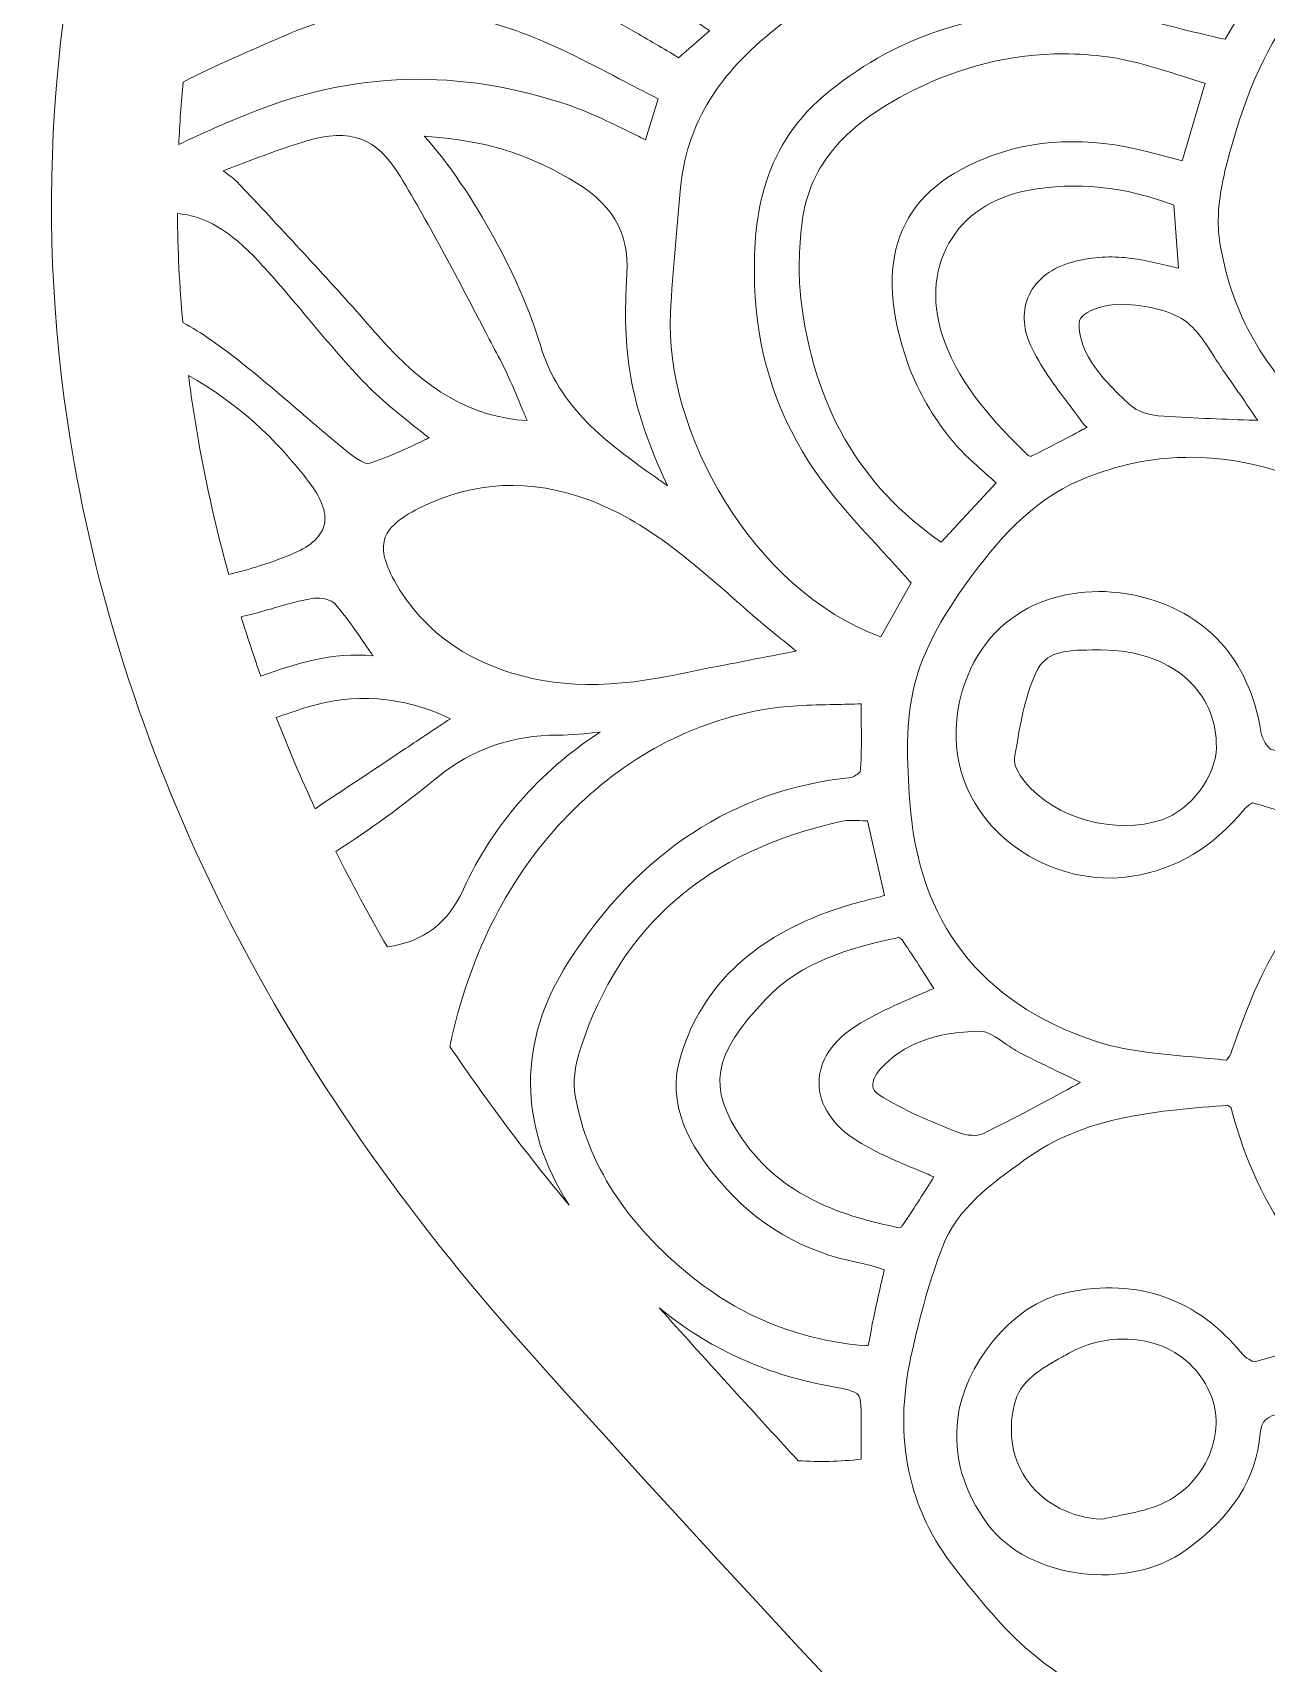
# Model space of a CAD drawing. Extents: x 49 to 10099, y -910 to -90.
# Drawn here: x 4624.5 to 4859.3, y -610.3 to -300.2 of the extents above; entities that cross this region are included whole.
import ezdxf

# ---------------------------------------------------------------- set-up
doc = ezdxf.new("R2010")
doc.units = 0
doc.header["$MEASUREMENT"] = 0
doc.layers.add('Layer 1', color=7, linetype='Continuous')

msp = doc.modelspace()

# ---------------------------------------------------------------- linework, layer by layer
at = {"layer": 'Layer 1', "lineweight": 0}
for points, knots in [([(5501.3, -225.51), (5483.53, -185.76), (5456.2, -152.06), (5422.26, -128.07), (5386.85, -103.04), (5345.94, -89.8), (5303.95, -89.8), (5255.6, -89.8), (5207.15, -107.53), (5163.84, -141.08), (5131.71, -165.95), (5102.18, -199.51), (5076, -240.85), (5049.84, -199.52), (5020.3, -165.97), (4988.17, -141.09), (4944.85, -107.54), (4896.39, -89.81), (4848.04, -89.8), (4806.06, -89.8), (4765.15, -103.03), (4729.74, -128.06), (4695.81, -152.05), (4668.47, -185.74), (4650.69, -225.49), (4647.23, -233.24), (4644.09, -241.32), (4641.38, -249.51), (4641.24, -249.81), (4641.14, -250.13), (4641.07, -250.46), (4627.51, -291.9), (4624.53, -337.37), (4632.44, -381.98), (4643.06, -441.87), (4672.02, -498.59), (4718.51, -550.55), (4872.39, -722.55), (5049.6, -886.55), (5051.38, -888.19), (5051.38, -888.19), (5074.65, -909.67), (5074.65, -909.67), (5075.03, -910.02), (5075.52, -910.2), (5076.01, -910.2), (5076.49, -910.2), (5076.98, -910.02), (5077.36, -909.67), (5077.36, -909.67), (5100.63, -888.18), (5100.63, -888.18), (5102.4, -886.55), (5279.47, -722.71), (5433.5, -550.55), (5479.98, -498.6), (5508.93, -441.89), (5519.55, -382), (5529.16, -327.81), (5522.85, -273.7), (5501.3, -225.51)], [0, 0, 0, 0, 1, 1, 1, 2, 2, 2, 3, 3, 3, 4, 4, 4, 5, 5, 5, 6, 6, 6, 7, 7, 7, 8, 8, 8, 9, 9, 9, 10, 10, 10, 11, 11, 11, 12, 12, 12, 13, 13, 13, 14, 14, 14, 15, 15, 15, 16, 16, 16, 17, 17, 17, 18, 18, 18, 19, 19, 19, 20, 20, 20, 20]), ([(4708.44, -205.78), (4708.69, -225.07), (4710.17, -245.46), (4719.19, -263.86), (4721.66, -268.89), (4725.39, -273.26), (4729, -277.49), (4730.38, -279.11), (4731.81, -280.78), (4733.13, -282.45), (4733.13, -282.45), (4733.75, -283.25), (4733.75, -283.25), (4735.81, -285.86), (4737.93, -288.57), (4740.58, -290.72), (4743.76, -293.3), (4747.13, -295.59), (4750.69, -298.02), (4751.55, -298.61), (4752.42, -299.2), (4753.3, -299.81), (4753.3, -299.81), (4747.4, -304.95), (4747.4, -304.95), (4744.6, -303.15), (4741.64, -301.48), (4738.76, -299.86), (4731.61, -295.83), (4724.21, -291.67), (4718.48, -285.11), (4707.3, -272.31), (4701.4, -258.24), (4700.43, -242.09), (4700.27, -239.41), (4700.07, -236.74), (4699.87, -234.07), (4699.47, -228.75), (4699.06, -223.26), (4698.99, -217.88), (4698.96, -215.21), (4699.3, -212.54), (4699.67, -209.71), (4699.99, -207.24), (4700.32, -204.68), (4700.38, -202.11), (4700.47, -197.65), (4700.55, -193.19), (4700.64, -188.74), (4703.24, -185.42), (4705.88, -182.23), (4708.55, -179.2), (4708.41, -187.77), (4708.32, -196.76), (4708.44, -205.78)], [0, 0, 0, 0, 1, 1, 1, 2, 2, 2, 3, 3, 3, 4, 4, 4, 5, 5, 5, 6, 6, 6, 7, 7, 7, 8, 8, 8, 9, 9, 9, 10, 10, 10, 11, 11, 11, 12, 12, 12, 13, 13, 13, 14, 14, 14, 15, 15, 15, 16, 16, 16, 17, 17, 17, 18, 18, 18, 18]), ([(4958.74, -310.37), (4950.68, -318.27), (4945.72, -325.98), (4943.59, -333.95), (4942, -339.88), (4941.56, -346.17), (4941.13, -352.25), (4941.04, -353.6), (4940.94, -354.97), (4940.83, -356.34), (4940.13, -355.68), (4939.42, -355.01), (4938.71, -354.34), (4932.7, -348.65), (4926.48, -342.77), (4920.45, -336.83), (4920.22, -336.47), (4920.12, -335.16), (4920.36, -334.62), (4924.62, -324.89), (4924.02, -313.9), (4918.76, -305.25), (4913.5, -296.58), (4904.18, -291.38), (4892.52, -290.6), (4884.23, -290.04), (4876.44, -294.77), (4871.12, -303.55), (4864.78, -314.03), (4866.02, -327.72), (4874.14, -336.84), (4881.7, -345.33), (4896.88, -350.87), (4910.11, -344.41), (4911.91, -343.54), (4912.39, -343.91), (4913.09, -344.64), (4918.64, -350.44), (4924.08, -356.19), (4929.83, -362.28), (4929.83, -362.28), (4932.67, -365.27), (4932.67, -365.27), (4932.35, -365.27), (4932.03, -365.26), (4931.71, -365.25), (4927.5, -365.16), (4923.53, -365.08), (4919.55, -365.48), (4915.34, -365.9), (4909.96, -366.7), (4905.7, -369.13), (4898.74, -373.12), (4892.28, -378.08), (4886.34, -382.84), (4884.41, -384.4), (4884.1, -384.26), (4882.83, -383.3), (4880.94, -381.87), (4878.97, -380.53), (4877.06, -379.22), (4873.76, -376.97), (4870.63, -374.84), (4867.85, -372.29), (4858.21, -363.44), (4852.32, -352.48), (4850.36, -339.7), (4849.76, -335.83), (4850.21, -331.07), (4851.72, -325.14), (4854.82, -313.01), (4858.79, -303.8), (4864.21, -296.17), (4870.72, -287), (4880.82, -282.54), (4890.75, -279.08), (4896.11, -277.22), (4902.22, -275.74), (4909.97, -274.41), (4917.15, -273.18), (4923.77, -275.89), (4930.49, -279.03), (4941.94, -284.38), (4951.28, -293.35), (4959.06, -306.45), (4960.25, -308.46), (4960.21, -308.94), (4958.74, -310.37)], [0, 0, 0, 0, 1, 1, 1, 2, 2, 2, 3, 3, 3, 4, 4, 4, 5, 5, 5, 6, 6, 6, 7, 7, 7, 8, 8, 8, 9, 9, 9, 10, 10, 10, 11, 11, 11, 12, 12, 12, 13, 13, 13, 14, 14, 14, 15, 15, 15, 16, 16, 16, 17, 17, 17, 18, 18, 18, 19, 19, 19, 20, 20, 20, 21, 21, 21, 22, 22, 22, 23, 23, 23, 24, 24, 24, 25, 25, 25, 26, 26, 26, 27, 27, 27, 28, 28, 28, 29, 29, 29, 29]), ([(4764.86, -300.28), (4775.57, -291.64), (4788.69, -282.44), (4804.85, -279.81), (4810.08, -278.96), (4815.03, -278.53), (4819.73, -278.53), (4834.4, -278.53), (4846.62, -282.73), (4857.39, -291.35), (4857.39, -291.35), (4851.4, -301.43), (4851.4, -301.43), (4848.61, -300.84), (4845.85, -300.16), (4843.17, -299.49), (4836.08, -297.74), (4829.38, -296.08), (4822.46, -296.02), (4803.82, -295.86), (4787.92, -301.3), (4775.08, -312.19), (4762.86, -322.58), (4761.56, -336.24), (4761.9, -348.23), (4762.24, -360.26), (4765.8, -371.85), (4772.18, -381.74), (4776.07, -387.78), (4780.87, -393), (4785.95, -398.52), (4787.84, -400.57), (4789.78, -402.68), (4791.68, -404.85), (4791.68, -404.85), (4785.9, -415.08), (4785.9, -415.08), (4761.44, -406.29), (4744.68, -375.73), (4745.9, -353.5), (4746.34, -345.41), (4747.12, -337.07), (4747.81, -329.71), (4748.87, -318.32), (4754.45, -308.69), (4764.86, -300.28)], [0, 0, 0, 0, 1, 1, 1, 2, 2, 2, 3, 3, 3, 4, 4, 4, 5, 5, 5, 6, 6, 6, 7, 7, 7, 8, 8, 8, 9, 9, 9, 10, 10, 10, 11, 11, 11, 12, 12, 12, 13, 13, 13, 14, 14, 14, 15, 15, 15, 15]), ([(4653.17, -309.57), (4659.38, -306.39), (4665.94, -303.58), (4672.3, -300.85), (4672.3, -300.85), (4673.88, -300.18), (4673.88, -300.18), (4687.02, -294.54), (4701.36, -294.41), (4716.49, -299.8), (4723.21, -302.19), (4729.49, -305.47), (4736.15, -308.94), (4738.56, -310.2), (4741.04, -311.49), (4743.53, -312.74), (4743.53, -312.74), (4741.14, -320.55), (4741.14, -320.55), (4740.05, -320.03), (4738.98, -319.5), (4737.93, -318.98), (4734.1, -317.1), (4730.49, -315.32), (4726.59, -314), (4705.63, -306.88), (4685.58, -307.44), (4665.29, -315.72), (4661.15, -317.41), (4656.89, -319.29), (4652.34, -321.45), (4652.53, -317.44), (4652.8, -313.46), (4653.17, -309.57)], [0, 0, 0, 0, 1, 1, 1, 2, 2, 2, 3, 3, 3, 4, 4, 4, 5, 5, 5, 6, 6, 6, 7, 7, 7, 8, 8, 8, 9, 9, 9, 10, 10, 10, 11, 11, 11, 11]), ([(4770.81, -337.23), (4771.89, -326.05), (4778.39, -318.04), (4791.89, -311.25), (4801.19, -306.57), (4810.83, -304.21), (4820.66, -304.21), (4823.44, -304.21), (4826.23, -304.4), (4829.03, -304.78), (4833.67, -305.4), (4838.18, -306.83), (4842.95, -308.35), (4844.49, -308.84), (4846.05, -309.33), (4847.64, -309.81), (4847.64, -309.81), (4843.23, -324.56), (4843.23, -324.56), (4843.23, -324.56), (4842.56, -324.38), (4842.56, -324.38), (4840.65, -323.86), (4838.7, -323.33), (4836.75, -322.83), (4825.34, -319.89), (4814.83, -320.34), (4805.5, -324.15), (4789, -330.9), (4784.28, -343.65), (4791.05, -363.13), (4792.61, -367.6), (4795.23, -372.31), (4798.64, -376.75), (4800.79, -379.55), (4803.45, -381.91), (4806.03, -384.19), (4806.64, -384.72), (4807.25, -385.26), (4807.85, -385.81), (4807.85, -385.81), (4797.38, -397.11), (4797.38, -397.11), (4781.81, -386.28), (4773.07, -371.09), (4770.69, -350.73), (4770.25, -346.96), (4770.29, -342.67), (4770.81, -337.23)], [0, 0, 0, 0, 1, 1, 1, 2, 2, 2, 3, 3, 3, 4, 4, 4, 5, 5, 5, 6, 6, 6, 7, 7, 7, 8, 8, 8, 9, 9, 9, 10, 10, 10, 11, 11, 11, 12, 12, 12, 13, 13, 13, 14, 14, 14, 15, 15, 15, 16, 16, 16, 16]), ([(4694.44, -327.46), (4700.27, -337.11), (4705.59, -347.31), (4710.75, -357.18), (4711.65, -358.91), (4712.55, -360.64), (4713.46, -362.37), (4715.04, -365.38), (4716.36, -368.56), (4717.76, -371.92), (4718.04, -372.6), (4718.32, -373.28), (4718.61, -373.97), (4708.21, -373.35), (4699.36, -368.29), (4690.3, -357.87), (4682.87, -349.34), (4675.03, -340.94), (4667.45, -332.82), (4667.45, -332.82), (4663.92, -329.04), (4663.92, -329.04), (4663, -328.05), (4661.95, -327.29), (4660.76, -326.49), (4661.66, -326.15), (4662.55, -325.81), (4663.43, -325.47), (4667.93, -323.74), (4672.18, -322.11), (4676.54, -320.81), (4685.01, -318.28), (4690.03, -320.15), (4694.44, -327.46)], [0, 0, 0, 0, 1, 1, 1, 2, 2, 2, 3, 3, 3, 4, 4, 4, 5, 5, 5, 6, 6, 6, 7, 7, 7, 8, 8, 8, 9, 9, 9, 10, 10, 10, 11, 11, 11, 11]), ([(4745.32, -386.36), (4744.7, -385.92), (4744.08, -385.48), (4743.48, -385.05), (4733.81, -378.18), (4724.69, -371.7), (4721.08, -359.44), (4717.62, -347.67), (4708.43, -330.27), (4699.06, -319.85), (4710.76, -320.77), (4717.74, -322.9), (4726.62, -327.91), (4734.75, -332.51), (4738.03, -337.94), (4737.58, -346.07), (4736.76, -360.9), (4737.86, -370.23), (4745.32, -386.36)], [0, 0, 0, 0, 1, 1, 1, 2, 2, 2, 3, 3, 3, 4, 4, 4, 5, 5, 5, 6, 6, 6, 6]), ([(4798.88, -340.19), (4801.81, -335.02), (4807.11, -331.47), (4813.8, -330.21), (4823.02, -328.47), (4832.38, -329.41), (4841.65, -333), (4841.65, -333), (4842.57, -344.95), (4842.57, -344.95), (4842.21, -344.87), (4841.85, -344.78), (4841.49, -344.7), (4838.53, -344.01), (4835.47, -343.29), (4832.35, -342.97), (4829.15, -342.64), (4825.6, -342.94), (4822.35, -343.81), (4818.47, -344.84), (4815.55, -347.07), (4814.13, -350.08), (4812.77, -352.95), (4812.87, -356.26), (4814.41, -359.64), (4816.26, -363.67), (4818.96, -367.27), (4821.59, -370.75), (4822.45, -371.9), (4823.31, -373.04), (4824.14, -374.19), (4824.43, -374.6), (4824.77, -374.94), (4825.14, -375.24), (4824.86, -375.39), (4824.58, -375.53), (4824.31, -375.68), (4820.78, -377.56), (4817.73, -379.18), (4814.58, -380.72), (4814.42, -380.74), (4814.1, -380.69), (4813.94, -380.63), (4807.4, -374.18), (4801.27, -367.67), (4798.03, -358.91), (4795.54, -352.2), (4795.85, -345.55), (4798.88, -340.19)], [0, 0, 0, 0, 1, 1, 1, 2, 2, 2, 3, 3, 3, 4, 4, 4, 5, 5, 5, 6, 6, 6, 7, 7, 7, 8, 8, 8, 9, 9, 9, 10, 10, 10, 11, 11, 11, 12, 12, 12, 13, 13, 13, 14, 14, 14, 15, 15, 15, 16, 16, 16, 16]), ([(4676.92, -354.5), (4680.26, -358.48), (4683.71, -362.6), (4687.37, -366.45), (4690.53, -369.77), (4694.17, -372.66), (4697.69, -375.46), (4698.43, -376.05), (4699.19, -376.66), (4699.95, -377.27), (4699.69, -377.39), (4699.43, -377.52), (4699.16, -377.64), (4695.68, -379.29), (4692.08, -380.99), (4688.38, -382.18), (4688.34, -382.19), (4687.33, -382.21), (4684.22, -379.7), (4681.14, -377.21), (4678.07, -374.57), (4675.11, -372.02), (4669.75, -367.42), (4664.21, -362.66), (4658.32, -358.53), (4656.69, -357.38), (4654.97, -356.32), (4653.09, -355.29), (4652.48, -348.39), (4652.14, -341.44), (4652.09, -334.6), (4657.24, -334.96), (4662.1, -337.84), (4667.57, -343.72), (4670.8, -347.19), (4673.91, -350.9), (4676.92, -354.5)], [0, 0, 0, 0, 1, 1, 1, 2, 2, 2, 3, 3, 3, 4, 4, 4, 5, 5, 5, 6, 6, 6, 7, 7, 7, 8, 8, 8, 9, 9, 9, 10, 10, 10, 11, 11, 11, 12, 12, 12, 12]), ([(4825.33, -361.76), (4823.76, -358.99), (4823.31, -355.29), (4823.87, -354.53), (4824.98, -353.01), (4828.64, -351.76), (4831.73, -351.85), (4836.72, -352), (4840.95, -353.07), (4843.63, -354.89), (4845.91, -356.43), (4847.61, -359.09), (4849.41, -361.91), (4850.09, -362.99), (4850.81, -364.11), (4851.56, -365.16), (4853.69, -368.15), (4855.77, -371.22), (4857.61, -373.93), (4857.06, -373.91), (4856.5, -373.89), (4855.94, -373.87), (4850.62, -373.68), (4844.58, -373.46), (4838.67, -373.03), (4836.68, -372.89), (4834.61, -372.12), (4833.51, -371.13), (4830.43, -368.33), (4827.31, -365.26), (4825.33, -361.76)], [0, 0, 0, 0, 1, 1, 1, 2, 2, 2, 3, 3, 3, 4, 4, 4, 5, 5, 5, 6, 6, 6, 7, 7, 7, 8, 8, 8, 9, 9, 9, 10, 10, 10, 10]), ([(4654.19, -365.39), (4663.08, -370.37), (4670.86, -377.29), (4677.35, -385.98), (4679.7, -389.13), (4680.58, -391.83), (4679.96, -394.02), (4679.34, -396.21), (4677.17, -398.06), (4673.51, -399.52), (4669.68, -401.04), (4665.77, -402.3), (4661.86, -403.26), (4659.52, -394.8), (4657.57, -386.24), (4656.08, -377.79), (4656.08, -377.79), (4656.08, -377.79), (4656.08, -377.79), (4655.36, -373.75), (4654.72, -369.59), (4654.19, -365.39)], [0, 0, 0, 0, 1, 1, 1, 2, 2, 2, 3, 3, 3, 4, 4, 4, 5, 5, 5, 6, 6, 6, 7, 7, 7, 7]), ([(4823.89, -385.28), (4828.64, -383.29), (4833.56, -381.93), (4838.14, -381.36), (4840.35, -381.09), (4842.55, -380.95), (4844.76, -380.95), (4855.63, -380.95), (4866.58, -384.31), (4878.7, -391.29), (4879.08, -391.52), (4879.69, -392.6), (4879.72, -393.08), (4874.64, -413.69), (4877.17, -429.76), (4887.69, -443.31), (4886.53, -443.03), (4885.37, -442.75), (4884.21, -442.48), (4875.85, -440.49), (4867.95, -438.61), (4860.06, -436.44), (4859.54, -436.21), (4858.44, -434.52), (4858.23, -433.19), (4855.97, -419.28), (4847.84, -410.33), (4834.72, -407.31), (4821.99, -404.39), (4806.12, -408.88), (4801.35, -425.65), (4798.71, -434.95), (4800.69, -443.95), (4806.93, -450.96), (4813.54, -458.4), (4824.06, -462.19), (4833.75, -460.64), (4842.11, -459.3), (4849.06, -455.14), (4855.01, -447.95), (4855.47, -447.39), (4856.25, -446.84), (4856.64, -446.69), (4865.19, -449.08), (4873.89, -451.68), (4882.31, -454.2), (4882.31, -454.2), (4884.63, -454.89), (4884.63, -454.89), (4884.22, -455.11), (4883.81, -455.33), (4883.4, -455.55), (4879.43, -457.68), (4875.68, -459.69), (4872.17, -462.25), (4861.62, -469.94), (4857.09, -481.17), (4852.66, -493.97), (4852.47, -494.52), (4852.01, -495.23), (4851.68, -495.62), (4849.53, -495.38), (4847.34, -495.19), (4845.22, -495), (4838.85, -494.45), (4832.26, -493.87), (4826.39, -491.89), (4804.82, -484.59), (4793.05, -469.33), (4791.43, -446.51), (4790.9, -438.99), (4790.53, -431.06), (4792.37, -423.99), (4793.89, -418.14), (4797.19, -411.76), (4802.48, -404.49), (4807.77, -397.22), (4814.45, -389.25), (4823.89, -385.28)], [0, 0, 0, 0, 1, 1, 1, 2, 2, 2, 3, 3, 3, 4, 4, 4, 5, 5, 5, 6, 6, 6, 7, 7, 7, 8, 8, 8, 9, 9, 9, 10, 10, 10, 11, 11, 11, 12, 12, 12, 13, 13, 13, 14, 14, 14, 15, 15, 15, 16, 16, 16, 17, 17, 17, 18, 18, 18, 19, 19, 19, 20, 20, 20, 21, 21, 21, 22, 22, 22, 23, 23, 23, 24, 24, 24, 25, 25, 25, 26, 26, 26, 26]), ([(4691.5, -396.56), (4692.13, -394.44), (4694.2, -392.57), (4698.01, -390.65), (4708.43, -385.42), (4719.37, -384.9), (4730.53, -389.12), (4741.29, -393.19), (4749.57, -400.48), (4758.35, -408.19), (4759.21, -408.96), (4760.08, -409.72), (4760.95, -410.48), (4763.82, -412.98), (4766.74, -415.33), (4769.57, -417.61), (4769.65, -417.68), (4769.73, -417.74), (4769.81, -417.81), (4768.42, -418.08), (4767.02, -418.35), (4765.61, -418.62), (4759.3, -419.84), (4752.76, -421.1), (4746.3, -422.42), (4732.78, -425.2), (4721.87, -424.63), (4711.95, -420.64), (4704, -417.44), (4697.85, -412.18), (4693.69, -405), (4691.57, -401.35), (4690.87, -398.66), (4691.5, -396.56)], [0, 0, 0, 0, 1, 1, 1, 2, 2, 2, 3, 3, 3, 4, 4, 4, 5, 5, 5, 6, 6, 6, 7, 7, 7, 8, 8, 8, 9, 9, 9, 10, 10, 10, 11, 11, 11, 11]), ([(4665.49, -410.98), (4665.49, -410.98), (4665.49, -410.98), (4665.49, -410.98), (4667.15, -410.58), (4668.79, -410.1), (4670.38, -409.64), (4673, -408.88), (4675.47, -408.16), (4678.01, -407.76), (4679.44, -407.54), (4681.49, -408.14), (4682.04, -408.78), (4684.45, -411.62), (4686.54, -414.67), (4688.96, -418.21), (4689.07, -418.38), (4689.19, -418.55), (4689.3, -418.71), (4681.45, -417.92), (4674.6, -420.23), (4667.96, -422.57), (4666.63, -418.83), (4665.37, -415.04), (4664.21, -411.28), (4664.64, -411.18), (4665.06, -411.08), (4665.49, -410.98)], [0, 0, 0, 0, 1, 1, 1, 2, 2, 2, 3, 3, 3, 4, 4, 4, 5, 5, 5, 6, 6, 6, 7, 7, 7, 8, 8, 8, 9, 9, 9, 9]), ([(4849.75, -436.12), (4849.68, -441.6), (4844.85, -448.03), (4839.41, -449.89), (4830.68, -452.88), (4818.97, -449.64), (4813.32, -442.67), (4812.04, -441.09), (4811.18, -439.22), (4811.33, -438.32), (4811.33, -438.32), (4811.43, -437.69), (4811.43, -437.69), (4812.33, -432.24), (4813.25, -426.59), (4815.48, -421.8), (4817.29, -417.92), (4820.85, -417.62), (4826.07, -417.6), (4826.7, -417.6), (4827.32, -417.6), (4827.85, -417.58), (4834.87, -417.58), (4840.93, -419.8), (4844.91, -423.84), (4848.14, -427.11), (4849.81, -431.36), (4849.75, -436.12)], [0, 0, 0, 0, 1, 1, 1, 2, 2, 2, 3, 3, 3, 4, 4, 4, 5, 5, 5, 6, 6, 6, 7, 7, 7, 8, 8, 8, 9, 9, 9, 9]), ([(4676.1, -428.69), (4685.78, -425.64), (4694.73, -426.26), (4704.01, -430.67), (4701.14, -432.58), (4698.3, -434.46), (4695.49, -436.34), (4689.68, -440.2), (4683.97, -444.01), (4678.28, -447.78), (4675.62, -442.03), (4673.14, -436.21), (4670.9, -430.45), (4672.86, -429.75), (4674.51, -429.19), (4676.1, -428.69)], [0, 0, 0, 0, 1, 1, 1, 2, 2, 2, 3, 3, 3, 4, 4, 4, 5, 5, 5, 5]), ([(4704.31, -491.18), (4708.07, -474.79), (4715.2, -460.93), (4725.51, -449.97), (4736.06, -438.76), (4748.76, -431.7), (4763.25, -429), (4767.7, -428.17), (4772.32, -428.07), (4777.21, -427.97), (4778.83, -427.94), (4780.48, -427.9), (4782.16, -427.84), (4782.17, -428.66), (4782.18, -429.47), (4782.18, -430.27), (4782.22, -434.1), (4782.26, -437.43), (4782.01, -440.76), (4781.67, -441.17), (4780.68, -441.79), (4780.25, -441.84), (4758.02, -444.17), (4739.91, -456), (4726.44, -477), (4716.8, -492.03), (4716.87, -508.01), (4726.63, -523.22), (4718.4, -513.33), (4710.8, -503.22), (4703.93, -493.03), (4704.06, -492.35), (4704.18, -491.74), (4704.31, -491.18)], [0, 0, 0, 0, 1, 1, 1, 2, 2, 2, 3, 3, 3, 4, 4, 4, 5, 5, 5, 6, 6, 6, 7, 7, 7, 8, 8, 8, 9, 9, 9, 10, 10, 10, 11, 11, 11, 11]), ([(4701.74, -441.68), (4708.14, -436.46), (4715.78, -433.81), (4724.47, -433.79), (4727.1, -433.79), (4729.76, -433.53), (4732.51, -433.2), (4720.82, -440.85), (4712.09, -450.89), (4706.51, -463.09), (4703.55, -469.57), (4699.06, -473), (4692.04, -474.09), (4688.52, -468.06), (4685.22, -461.96), (4682.2, -455.92), (4688.41, -451.99), (4694.82, -447.32), (4701.74, -441.68)], [0, 0, 0, 0, 1, 1, 1, 2, 2, 2, 3, 3, 3, 4, 4, 4, 5, 5, 5, 6, 6, 6, 6]), ([(4728.77, -493.39), (4736.42, -470.02), (4752.69, -455.89), (4778.53, -450.18), (4779.12, -450.04), (4779.76, -450), (4780.45, -450), (4781.07, -450), (4781.74, -450.04), (4782.46, -450.08), (4782.77, -450.09), (4783.08, -450.11), (4783.4, -450.12), (4783.4, -450.12), (4786.61, -464.31), (4786.61, -464.31), (4785.92, -464.5), (4785.23, -464.67), (4784.53, -464.85), (4781.57, -465.62), (4778.52, -466.41), (4775.55, -467.52), (4761.07, -472.96), (4752.04, -481.73), (4747.96, -494.35), (4744.76, -504.25), (4749.82, -512.14), (4755.2, -518.55), (4762.19, -526.88), (4771.16, -532.13), (4781.87, -534.16), (4783.3, -534.43), (4784.71, -534.89), (4786.21, -535.37), (4786.33, -535.41), (4786.45, -535.45), (4786.57, -535.49), (4786.36, -536.42), (4786.15, -537.33), (4785.94, -538.24), (4785.12, -541.84), (4784.34, -545.23), (4783.76, -548.74), (4783.62, -549.63), (4783.45, -549.86), (4783.46, -549.86), (4783.43, -549.88), (4783.16, -549.98), (4782.23, -549.88), (4769.86, -548.63), (4759.29, -544.34), (4749.9, -536.77), (4737.41, -526.69), (4730.17, -515.45), (4727.76, -502.41), (4727.31, -499.97), (4727.67, -496.76), (4728.77, -493.39)], [0, 0, 0, 0, 1, 1, 1, 2, 2, 2, 3, 3, 3, 4, 4, 4, 5, 5, 5, 6, 6, 6, 7, 7, 7, 8, 8, 8, 9, 9, 9, 10, 10, 10, 11, 11, 11, 12, 12, 12, 13, 13, 13, 14, 14, 14, 15, 15, 15, 16, 16, 16, 17, 17, 17, 18, 18, 18, 19, 19, 19, 19]), ([(4789.26, -472.31), (4789.47, -472.37), (4789.82, -472.57), (4789.95, -472.71), (4791.91, -475.57), (4793.74, -478.46), (4795.51, -481.25), (4795.66, -481.5), (4795.82, -481.74), (4795.97, -481.98), (4794.93, -482.44), (4793.89, -482.88), (4792.87, -483.32), (4789.03, -484.98), (4785.05, -486.69), (4781.43, -488.94), (4776.73, -491.86), (4774.15, -495.77), (4774.15, -499.96), (4774.16, -504.17), (4776.78, -508.11), (4781.54, -511.04), (4785.17, -513.28), (4789.16, -514.94), (4793.01, -516.54), (4794, -516.96), (4795.02, -517.38), (4796.02, -517.81), (4796.02, -517.81), (4795.65, -518.4), (4795.65, -518.4), (4793.91, -521.14), (4791.94, -524.25), (4789.94, -527.22), (4789.86, -527.31), (4789.64, -527.44), (4789.49, -527.5), (4778.89, -525.36), (4767.08, -521.65), (4759.56, -510.6), (4752.84, -500.72), (4753.84, -494.75), (4764.03, -483.99), (4770.72, -476.92), (4780.1, -474.19), (4789.26, -472.31)], [0, 0, 0, 0, 1, 1, 1, 2, 2, 2, 3, 3, 3, 4, 4, 4, 5, 5, 5, 6, 6, 6, 7, 7, 7, 8, 8, 8, 9, 9, 9, 10, 10, 10, 11, 11, 11, 12, 12, 12, 13, 13, 13, 14, 14, 14, 15, 15, 15, 15]), ([(4800.68, -509.39), (4795.37, -507.27), (4790.23, -505.13), (4785.65, -502.28), (4784.91, -501.82), (4784.51, -501.27), (4784.42, -500.61), (4784.28, -499.63), (4784.8, -498.42), (4785.85, -497.28), (4790.19, -492.53), (4796.21, -490.26), (4804.81, -490.12), (4804.82, -490.12), (4804.83, -490.12), (4804.84, -490.12), (4806.16, -490.12), (4807.89, -491.29), (4809.56, -492.43), (4810.63, -493.15), (4811.73, -493.9), (4812.89, -494.48), (4816.75, -496.4), (4820.55, -498.23), (4823.92, -499.85), (4823.4, -500.13), (4822.87, -500.42), (4822.33, -500.71), (4817.15, -503.52), (4811.27, -506.7), (4805.33, -509.6), (4804.31, -510.1), (4802.22, -510), (4800.68, -509.39)], [0, 0, 0, 0, 1, 1, 1, 2, 2, 2, 3, 3, 3, 4, 4, 4, 5, 5, 5, 6, 6, 6, 7, 7, 7, 8, 8, 8, 9, 9, 9, 10, 10, 10, 11, 11, 11, 11]), ([(4791.64, -552), (4793.4, -543.94), (4795.35, -537.13), (4797.62, -531.17), (4800.41, -523.84), (4806.66, -519.34), (4813.32, -514.54), (4824.6, -506.41), (4837.38, -505.37), (4850.91, -504.27), (4850.91, -504.27), (4851.85, -504.19), (4851.85, -504.19), (4852.07, -504.29), (4852.41, -504.55), (4852.55, -504.73), (4858.02, -525.12), (4868, -538.13), (4883.73, -545.21), (4883.16, -545.38), (4882.58, -545.56), (4882, -545.73), (4873.83, -548.17), (4865.38, -550.69), (4857.02, -552.97), (4856.55, -552.94), (4855.28, -552.26), (4854.71, -551.56), (4846.19, -540.98), (4834.96, -537.03), (4821.34, -539.79), (4810.45, -542.01), (4801.65, -554.21), (4800.55, -563.77), (4799.72, -571.02), (4801.6, -577.62), (4806.28, -583.93), (4813.99, -594.3), (4833.03, -596.74), (4844.01, -588.77), (4852.84, -582.35), (4857.31, -575.32), (4858.07, -566.62), (4858.29, -564.19), (4859.24, -563.34), (4862.49, -562.67), (4868.74, -561.39), (4875, -559.82), (4881.06, -558.3), (4883.33, -557.73), (4885.59, -557.17), (4887.86, -556.61), (4886.58, -558.53), (4885.41, -560.3), (4884.24, -562.08), (4878.54, -570.79), (4876.36, -580.29), (4877.75, -590.31), (4877.75, -590.31), (4878.17, -593.3), (4878.17, -593.3), (4878.79, -597.7), (4879.44, -602.26), (4879.83, -606.72), (4879.85, -607.17), (4879.26, -608.25), (4878.88, -608.49), (4862.63, -618.27), (4846.13, -621.11), (4829.82, -616.95), (4825.1, -615.75), (4819.78, -612.73), (4814.44, -608.24), (4809.11, -603.75), (4804.57, -598.04), (4800.19, -592.52), (4791.13, -581.12), (4788.26, -567.49), (4791.64, -552)], [0, 0, 0, 0, 1, 1, 1, 2, 2, 2, 3, 3, 3, 4, 4, 4, 5, 5, 5, 6, 6, 6, 7, 7, 7, 8, 8, 8, 9, 9, 9, 10, 10, 10, 11, 11, 11, 12, 12, 12, 13, 13, 13, 14, 14, 14, 15, 15, 15, 16, 16, 16, 17, 17, 17, 18, 18, 18, 19, 19, 19, 20, 20, 20, 21, 21, 21, 22, 22, 22, 23, 23, 23, 24, 24, 24, 25, 25, 25, 26, 26, 26, 26]), ([(4775.66, -557.5), (4778.99, -558.12), (4781.05, -558.55), (4781.62, -559.25), (4782.2, -559.98), (4782.2, -562.17), (4782.2, -565.49), (4782.2, -565.49), (4782.2, -571.51), (4782.2, -571.51), (4778.12, -571.97), (4774.09, -572.07), (4770.19, -571.81), (4761.19, -562.01), (4752.33, -552.27), (4743.75, -542.74), (4752.99, -550.32), (4763.66, -555.26), (4775.66, -557.5)], [0, 0, 0, 0, 1, 1, 1, 2, 2, 2, 3, 3, 3, 4, 4, 4, 5, 5, 5, 6, 6, 6, 6]), ([(4848.42, -570.68), (4846.59, -575.06), (4843.04, -578.57), (4838.66, -580.31), (4836.39, -581.22), (4833.93, -581.71), (4831.32, -582.24), (4830.22, -582.46), (4829.09, -582.69), (4827.97, -582.95), (4822.13, -582.59), (4817.19, -580.12), (4814.06, -575.96), (4811, -571.91), (4810.01, -566.68), (4811.27, -561.24), (4812.36, -556.55), (4816.29, -554.37), (4820.46, -552.06), (4820.88, -551.82), (4821.3, -551.59), (4821.71, -551.36), (4824.85, -549.58), (4828.53, -548.67), (4832.15, -548.67), (4834.33, -548.67), (4836.5, -549), (4838.51, -549.68), (4841.78, -550.8), (4846.2, -553.36), (4848.69, -559.25), (4850.13, -562.66), (4850.03, -566.82), (4848.42, -570.68)], [0, 0, 0, 0, 1, 1, 1, 2, 2, 2, 3, 3, 3, 4, 4, 4, 5, 5, 5, 6, 6, 6, 7, 7, 7, 8, 8, 8, 9, 9, 9, 10, 10, 10, 11, 11, 11, 11])]:
    msp.add_open_spline(points, degree=3, knots=knots, dxfattribs=at)

doc.saveas('drawing.dxf')
